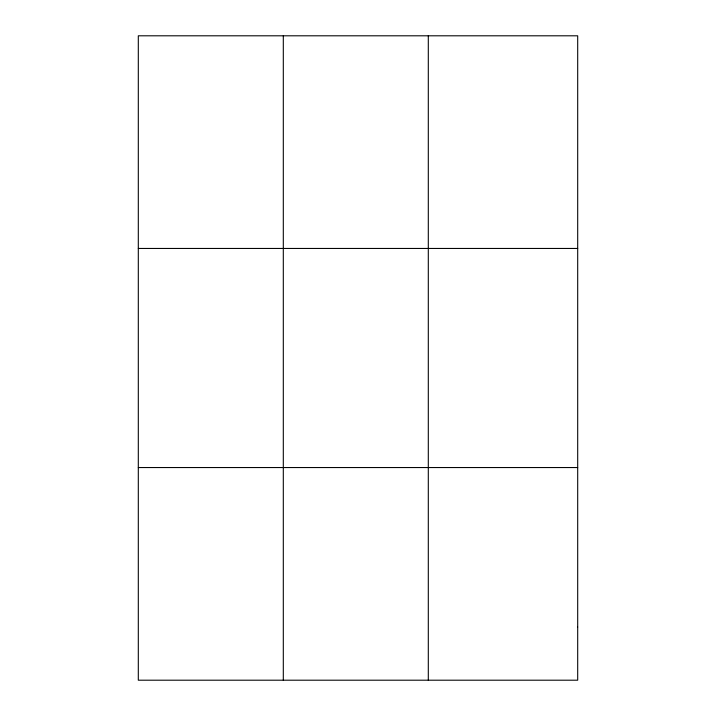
<?xml version="1.0" encoding="UTF-8"?>
<svg xmlns="http://www.w3.org/2000/svg" width="716" height="716" viewBox="0 0 716 716"><rect width="100%" height="100%" fill="white"/><g stroke="black" fill="none" stroke-linecap="round" stroke-linejoin="round"><path stroke-width="1.07" d="M283.303 680.2L283.303 35.8M428.302 680.2L428.302 35.8M138.304 248.452L577.696 248.452M138.304 467.548L577.696 467.548M577.696 627.037L577.696 680.2L138.304 680.2L138.304 35.8L577.696 35.8L577.696 627.037"/></g></svg>
